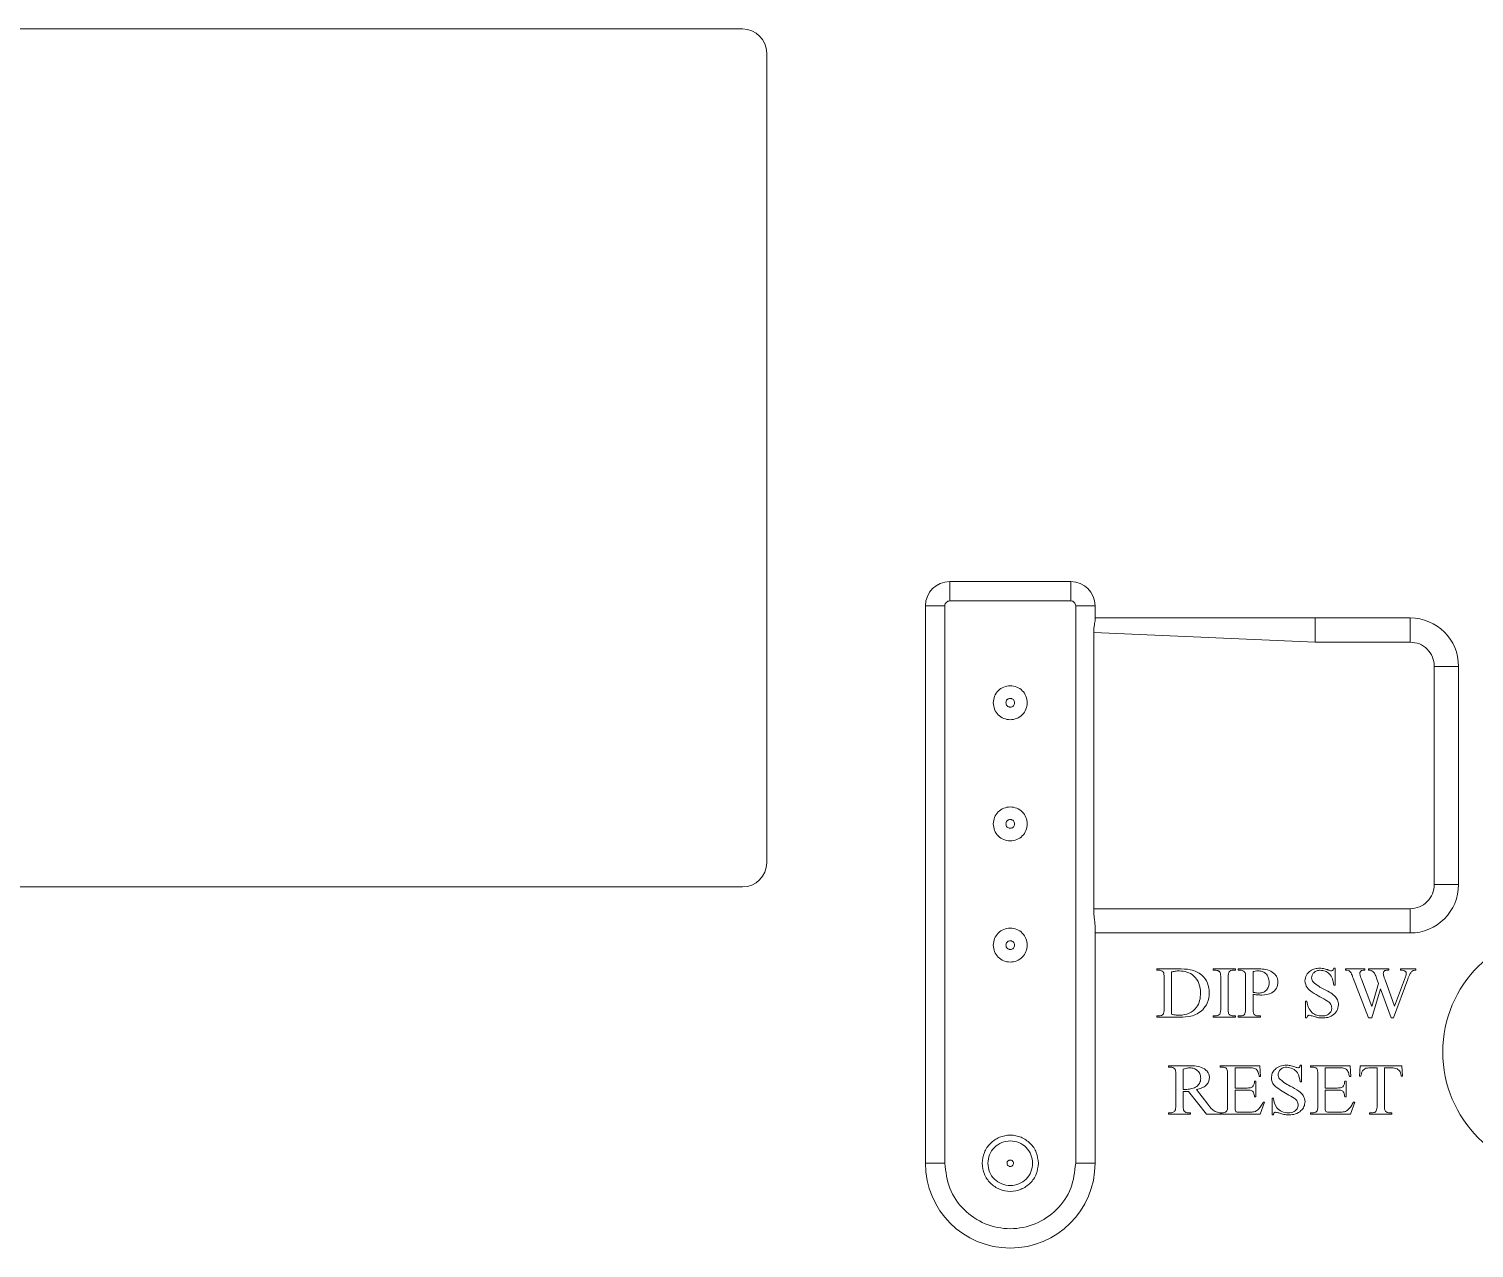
# Model space of a CAD drawing. Header units: millimetres. Extents: x 76 to 1788, y -159 to 878.
# Drawn here: x 1205 to 1264.7, y 320 to 370.3 of the extents above; entities that cross this region are included whole.
import ezdxf

# ---------------------------------------------------------------- set-up
doc = ezdxf.new("R2010")
doc.units = ezdxf.units.MM
doc.header["$LTSCALE"] = 2

msp = doc.modelspace()

# ---------------------------------------------------------------- linework, layer by layer
at = {"lineweight": 0}
for p, q in [((1234.478, 370.329), (1171.078, 370.329)), ((1235.478, 335.929), (1235.478, 369.329)), ((1243.028, 347.529), (1243.028, 347.295)), ((1243.028, 347.529), (1248.028, 347.529)), ((1248.028, 346.729), (1248.028, 347.529)), ((1242.828, 346.529), (1242.028, 346.529)), ((1242.028, 323.529), (1242.028, 346.529)), ((1242.828, 323.529), (1242.828, 346.529)), ((1243.028, 346.729), (1248.028, 346.729)), ((1248.228, 346.529), (1248.228, 323.529)), ((1248.228, 346.529), (1249.028, 346.529)), ((1249.028, 345.947), (1249.028, 346.529)), ((1249.028, 346.029), (1258.111, 346.029)), ((1258.111, 346.029), (1262.028, 346.029)), ((1248.97, 334.029), (1248.97, 345.429)), ((1248.97, 345.429), (1258.111, 345.029)), ((1258.111, 345.029), (1262.028, 345.029)), ((1263.028, 344.029), (1263.028, 335.029)), ((1264.028, 335.029), (1264.028, 344.029)), ((1171.078, 334.929), (1234.478, 334.929)), ((1264.028, 335.029), (1263.028, 335.029)), ((1262.028, 334.029), (1248.97, 334.029)), ((1262.028, 333.029), (1262.028, 334.029)), ((1249.028, 323.529), (1249.028, 333.315)), ((1249.028, 333.029), (1262.028, 333.029)), ((1251.575, 331.494), (1251.575, 331.55)), ((1251.575, 331.55), (1252.45, 331.55)), ((1251.654, 331.494), (1251.575, 331.494)), ((1251.88, 329.911), (1251.88, 331.189)), ((1252.186, 331.423), (1252.186, 329.676)), ((1253.908, 331.494), (1253.908, 331.55)), ((1253.908, 331.55), (1254.825, 331.55)), ((1253.983, 331.494), (1253.908, 331.494)), ((1254.213, 329.911), (1254.213, 331.189)), ((1254.519, 331.189), (1254.519, 329.911)), ((1254.825, 331.494), (1254.748, 331.494)), ((1254.825, 331.55), (1254.825, 331.494)), ((1254.936, 331.494), (1254.936, 331.55)), ((1254.936, 331.55), (1255.724, 331.55)), ((1255.016, 331.494), (1254.936, 331.494)), ((1255.241, 329.911), (1255.241, 331.189)), ((1255.547, 331.437), (1255.547, 330.58)), ((1258.88, 331.578), (1258.936, 331.578)), ((1258.936, 331.578), (1258.936, 330.883)), ((1259.36, 331.494), (1259.36, 331.55)), ((1259.36, 331.55), (1260.158, 331.55)), ((1260.313, 329.522), (1259.68, 331.163)), ((1260.019, 331.12), (1260.45, 329.996)), ((1260.158, 331.494), (1260.121, 331.494)), ((1260.158, 331.55), (1260.158, 331.494)), ((1260.316, 331.494), (1260.316, 331.55)), ((1260.316, 331.55), (1261.147, 331.55)), ((1260.66, 331.126), (1260.61, 331.264)), ((1260.727, 330.944), (1260.66, 331.126)), ((1260.993, 331.094), (1261.391, 330.014)), ((1261.147, 331.494), (1261.091, 331.494)), ((1261.147, 331.55), (1261.147, 331.494)), ((1261.936, 331.119), (1261.345, 329.522)), ((1261.391, 330.014), (1261.802, 331.114)), ((1261.637, 331.494), (1261.637, 331.55)), ((1261.637, 331.55), (1262.266, 331.55)), ((1262.266, 331.55), (1262.266, 331.494)), ((1255.547, 330.503), (1255.547, 329.911)), ((1258.936, 330.883), (1258.88, 330.883)), ((1260.45, 329.996), (1260.727, 330.944)), ((1260.808, 330.722), (1260.453, 329.522)), ((1261.25, 329.522), (1260.808, 330.722)), ((1257.713, 329.522), (1257.713, 330.217)), ((1257.713, 330.217), (1257.769, 330.217)), ((1251.575, 329.55), (1251.575, 329.605)), ((1251.575, 329.605), (1251.654, 329.605)), ((1252.536, 329.55), (1251.575, 329.55)), ((1253.908, 329.55), (1253.908, 329.605)), ((1253.908, 329.605), (1253.983, 329.605)), ((1254.825, 329.55), (1253.908, 329.55)), ((1254.748, 329.605), (1254.825, 329.605)), ((1254.825, 329.605), (1254.825, 329.55)), ((1254.936, 329.55), (1254.936, 329.605)), ((1254.936, 329.605), (1255.016, 329.605)), ((1255.852, 329.55), (1254.936, 329.55)), ((1255.771, 329.605), (1255.852, 329.605)), ((1255.852, 329.605), (1255.852, 329.55)), ((1257.769, 329.522), (1257.713, 329.522)), ((1260.453, 329.522), (1260.313, 329.522)), ((1261.345, 329.522), (1261.25, 329.522)), ((1252.053, 327.55), (1252.053, 327.494)), ((1252.844, 327.55), (1252.053, 327.55)), ((1252.053, 327.494), (1252.133, 327.494)), ((1254.192, 327.55), (1254.192, 327.494)), ((1255.831, 327.55), (1254.192, 327.55)), ((1254.192, 327.494), (1254.267, 327.494)), ((1254.803, 326.633), (1254.803, 327.467)), ((1254.803, 327.467), (1255.389, 327.467)), ((1255.859, 327.105), (1255.831, 327.55)), ((1257.553, 327.578), (1257.497, 327.578)), ((1257.553, 326.883), (1257.553, 327.578)), ((1257.914, 327.55), (1257.914, 327.494)), ((1259.553, 327.55), (1257.914, 327.55)), ((1257.914, 327.494), (1257.99, 327.494)), ((1258.525, 326.633), (1258.525, 327.467)), ((1258.525, 327.467), (1259.111, 327.467)), ((1259.581, 327.105), (1259.553, 327.55)), ((1259.97, 327.55), (1259.942, 327.125)), ((1261.692, 327.55), (1259.97, 327.55)), ((1260.414, 327.467), (1260.664, 327.467)), ((1260.664, 327.467), (1260.664, 325.911)), ((1260.97, 327.467), (1261.27, 327.467)), ((1260.97, 325.911), (1260.97, 327.467)), ((1261.72, 327.125), (1261.692, 327.55)), ((1252.359, 327.189), (1252.359, 325.911)), ((1252.664, 327.411), (1252.664, 326.578)), ((1254.497, 327.189), (1254.497, 325.911)), ((1255.664, 326.911), (1255.609, 326.911)), ((1255.664, 326.272), (1255.664, 326.911)), ((1255.803, 327.105), (1255.859, 327.105)), ((1257.497, 326.883), (1257.553, 326.883)), ((1258.22, 327.189), (1258.22, 325.911)), ((1259.386, 326.911), (1259.331, 326.911)), ((1259.386, 326.272), (1259.386, 326.911)), ((1259.525, 327.105), (1259.581, 327.105)), ((1259.942, 327.125), (1260.001, 327.125)), ((1261.66, 327.125), (1261.72, 327.125)), ((1252.664, 325.911), (1252.664, 326.494)), ((1252.88, 326.494), (1253.626, 325.55)), ((1253.676, 325.97), (1253.22, 326.572)), ((1255.303, 326.633), (1254.803, 326.633)), ((1254.803, 326.55), (1255.303, 326.55)), ((1254.803, 325.866), (1254.803, 326.55)), ((1255.609, 326.272), (1255.664, 326.272)), ((1259.025, 326.633), (1258.525, 326.633)), ((1258.525, 326.55), (1259.025, 326.55)), ((1258.525, 325.866), (1258.525, 326.55)), ((1259.331, 326.272), (1259.386, 326.272)), ((1255.841, 325.55), (1256.025, 326.05)), ((1256.025, 326.05), (1255.97, 326.05)), ((1256.331, 326.217), (1256.331, 325.522)), ((1256.386, 326.217), (1256.331, 326.217)), ((1259.563, 325.55), (1259.747, 326.05)), ((1259.747, 326.05), (1259.692, 326.05)), ((1252.053, 325.605), (1252.053, 325.55)), ((1252.133, 325.605), (1252.053, 325.605)), ((1252.053, 325.55), (1252.97, 325.55)), ((1252.97, 325.605), (1252.887, 325.605)), ((1252.97, 325.55), (1252.97, 325.605)), ((1253.626, 325.55), (1254.214, 325.55)), ((1254.214, 325.55), (1254.214, 325.605)), ((1254.24, 325.605), (1254.24, 325.55)), ((1254.267, 325.605), (1254.24, 325.605)), ((1254.24, 325.55), (1255.841, 325.55)), ((1255.345, 325.633), (1254.981, 325.633)), ((1256.331, 325.522), (1256.386, 325.522)), ((1257.914, 325.605), (1257.914, 325.55)), ((1257.99, 325.605), (1257.914, 325.605)), ((1257.914, 325.55), (1259.563, 325.55)), ((1259.067, 325.633), (1258.703, 325.633)), ((1260.359, 325.605), (1260.359, 325.55)), ((1260.435, 325.605), (1260.359, 325.605)), ((1260.359, 325.55), (1261.275, 325.55)), ((1261.275, 325.605), (1261.2, 325.605)), ((1261.275, 325.55), (1261.275, 325.605)), ((1242.028, 323.529), (1242.828, 323.529)), ((1249.028, 323.529), (1248.794, 323.529))]:
    msp.add_line(p, q, dxfattribs=at)
msp.add_circle((1268.377, 328.117), 5, dxfattribs=at)
for centre, radius, start, end in [((1234.478, 369.329), 1, 0, 90), ((1243.028, 346.529), 1, 90, 180), ((1248.028, 346.529), 1, 0, 90), ((1262.028, 344.029), 2, 0, 90), ((1234.478, 335.929), 1, 270, 0), ((1262.028, 335.029), 2, 270, 0), ((1245.528, 323.529), 3.5, 180, 0)]:
    msp.add_arc(centre, radius, start, end, dxfattribs=at)
for points in [[(1243.028, 347.295), (1243.028, 347.256), (1243.028, 347.177), (1243.028, 347.037), (1243.028, 346.886), (1243.028, 346.781), (1243.028, 346.729)], [(1258.111, 345.029), (1258.111, 345.16), (1258.111, 345.422), (1258.111, 345.753), (1258.111, 345.984), (1258.111, 346.014), (1258.111, 346.029)], [(1262.028, 346.029), (1262.028, 346.014), (1262.028, 345.984), (1262.028, 345.753), (1262.028, 345.422), (1262.028, 345.16), (1262.028, 345.029)], [(1263.735, 344.029), (1263.687, 344.029), (1263.589, 344.029), (1263.413, 344.029), (1263.225, 344.029), (1263.094, 344.029), (1263.028, 344.029)], [(1264.028, 344.029), (1264.025, 344.029), (1264.017, 344.029), (1263.957, 344.029), (1263.867, 344.029), (1263.779, 344.029), (1263.735, 344.029)], [(1246.451, 323.529), (1246.437, 323.65), (1246.409, 323.891), (1246.196, 324.198), (1245.891, 324.403), (1245.528, 324.475), (1245.166, 324.403), (1244.861, 324.198), (1244.648, 323.891), (1244.62, 323.65), (1244.606, 323.529)], [(1244.606, 323.529), (1244.62, 323.408), (1244.648, 323.167), (1244.861, 322.86), (1245.166, 322.655), (1245.528, 322.583), (1245.891, 322.655), (1246.196, 322.86), (1246.409, 323.167), (1246.437, 323.408), (1246.451, 323.529)], [(1248.794, 323.529), (1248.755, 323.529), (1248.677, 323.529), (1248.536, 323.529), (1248.386, 323.529), (1248.281, 323.529), (1248.228, 323.529)]]:
    msp.add_open_spline(points, degree=3, dxfattribs=at)
for points, knots in [([(1242.828, 346.529), (1242.831, 346.556), (1242.837, 346.608), (1242.884, 346.673), (1242.949, 346.72), (1243.002, 346.726), (1243.028, 346.729)], [0, 0, 0, 0, 0.252959, 0.499876, 0.745346, 1, 1, 1, 1]), ([(1248.028, 346.729), (1248.055, 346.726), (1248.107, 346.72), (1248.173, 346.674), (1248.219, 346.608), (1248.225, 346.556), (1248.228, 346.529)], [0, 0, 0, 0, 0.252961, 0.499876, 0.745345, 1, 1, 1, 1]), ([(1248.97, 345.429), (1248.972, 345.481), (1248.975, 345.587), (1248.997, 345.731), (1249.022, 345.858), (1249.026, 345.917), (1249.028, 345.947)], [0, 0, 0, 0, 0.249586, 0.49994, 0.749451, 1, 1, 1, 1]), ([(1262.028, 345.029), (1262.159, 345.014), (1262.421, 344.984), (1262.752, 344.753), (1262.983, 344.422), (1263.013, 344.16), (1263.028, 344.029)], [0, 0, 0, 0, 0.249844, 0.5, 0.750156, 1, 1, 1, 1]), ([(1246.228, 342.529), (1246.218, 342.621), (1246.197, 342.804), (1246.035, 343.037), (1245.804, 343.193), (1245.528, 343.247), (1245.253, 343.193), (1245.022, 343.037), (1244.86, 342.804), (1244.839, 342.621), (1244.828, 342.529)], [0, 0, 0, 0, 0.12489, 0.250007, 0.374992, 0.499991, 0.62499, 0.749978, 0.875108, 1, 1, 1, 1]), ([(1244.828, 342.529), (1244.839, 342.437), (1244.86, 342.254), (1245.022, 342.021), (1245.253, 341.865), (1245.528, 341.811), (1245.804, 341.865), (1246.035, 342.021), (1246.197, 342.254), (1246.218, 342.437), (1246.228, 342.529)], [0, 0, 0, 0, 0.12489, 0.250007, 0.374992, 0.499991, 0.62499, 0.749978, 0.875108, 1, 1, 1, 1]), ([(1245.348, 342.529), (1245.351, 342.553), (1245.357, 342.6), (1245.392, 342.65), (1245.427, 342.68), (1245.469, 342.703), (1245.516, 342.711), (1245.564, 342.708), (1245.609, 342.694), (1245.658, 342.66), (1245.701, 342.601), (1245.706, 342.553), (1245.709, 342.529)], [0, 0, 0, 0, 0.126315, 0.249327, 0.312164, 0.373237, 0.499872, 0.562932, 0.624085, 0.750424, 0.872002, 1, 1, 1, 1]), ([(1245.709, 342.529), (1245.706, 342.505), (1245.7, 342.458), (1245.665, 342.408), (1245.63, 342.378), (1245.588, 342.355), (1245.54, 342.347), (1245.493, 342.35), (1245.448, 342.364), (1245.399, 342.398), (1245.356, 342.457), (1245.351, 342.505), (1245.348, 342.529)], [0, 0, 0, 0, 0.126315, 0.249327, 0.312164, 0.373237, 0.499872, 0.562932, 0.624085, 0.750424, 0.872002, 1, 1, 1, 1]), ([(1246.228, 337.529), (1246.218, 337.621), (1246.197, 337.804), (1246.035, 338.037), (1245.804, 338.193), (1245.528, 338.247), (1245.253, 338.193), (1245.022, 338.037), (1244.86, 337.804), (1244.839, 337.621), (1244.828, 337.529)], [0, 0, 0, 0, 0.12489, 0.250007, 0.374992, 0.499991, 0.62499, 0.749978, 0.875108, 1, 1, 1, 1]), ([(1245.348, 337.529), (1245.351, 337.553), (1245.357, 337.6), (1245.392, 337.65), (1245.427, 337.68), (1245.469, 337.703), (1245.516, 337.711), (1245.564, 337.708), (1245.609, 337.694), (1245.658, 337.66), (1245.701, 337.601), (1245.706, 337.553), (1245.709, 337.529)], [0, 0, 0, 0, 0.126315, 0.249327, 0.312164, 0.373237, 0.499872, 0.562932, 0.624085, 0.750424, 0.872002, 1, 1, 1, 1]), ([(1244.828, 337.529), (1244.839, 337.437), (1244.86, 337.254), (1245.022, 337.021), (1245.253, 336.865), (1245.528, 336.811), (1245.804, 336.865), (1246.035, 337.021), (1246.197, 337.254), (1246.218, 337.437), (1246.228, 337.529)], [0, 0, 0, 0, 0.1248903, 0.2500067, 0.3749919, 0.4999914, 0.6249903, 0.7499784, 0.8751077, 1, 1, 1, 1]), ([(1245.709, 337.529), (1245.706, 337.505), (1245.7, 337.458), (1245.665, 337.408), (1245.63, 337.378), (1245.588, 337.355), (1245.54, 337.347), (1245.493, 337.35), (1245.448, 337.364), (1245.399, 337.398), (1245.356, 337.457), (1245.351, 337.505), (1245.348, 337.529)], [0, 0, 0, 0, 0.126315, 0.249327, 0.312164, 0.373237, 0.499872, 0.562932, 0.624085, 0.750424, 0.872002, 1, 1, 1, 1]), ([(1263.028, 335.029), (1263.013, 334.898), (1262.983, 334.636), (1262.752, 334.305), (1262.421, 334.074), (1262.159, 334.044), (1262.028, 334.029)], [0, 0, 0, 0, 0.249844, 0.5, 0.750156, 1, 1, 1, 1]), ([(1249.028, 333.315), (1249.026, 333.364), (1249.021, 333.463), (1248.996, 333.639), (1248.975, 333.83), (1248.972, 333.963), (1248.97, 334.029)], [0, 0, 0, 0, 0.2499722, 0.5000307, 0.7505029, 1, 1, 1, 1]), ([(1246.228, 332.529), (1246.218, 332.621), (1246.197, 332.804), (1246.035, 333.037), (1245.804, 333.193), (1245.528, 333.247), (1245.253, 333.193), (1245.022, 333.037), (1244.86, 332.804), (1244.839, 332.621), (1244.828, 332.529)], [0, 0, 0, 0, 0.12489, 0.250007, 0.374992, 0.499991, 0.62499, 0.749978, 0.875108, 1, 1, 1, 1]), ([(1244.828, 332.529), (1244.839, 332.437), (1244.86, 332.254), (1245.022, 332.021), (1245.253, 331.865), (1245.528, 331.811), (1245.804, 331.865), (1246.035, 332.021), (1246.197, 332.254), (1246.218, 332.437), (1246.228, 332.529)], [0, 0, 0, 0, 0.12489, 0.250007, 0.374992, 0.499991, 0.62499, 0.749978, 0.875108, 1, 1, 1, 1]), ([(1245.348, 332.529), (1245.351, 332.553), (1245.357, 332.6), (1245.392, 332.65), (1245.427, 332.68), (1245.469, 332.703), (1245.516, 332.711), (1245.564, 332.708), (1245.609, 332.694), (1245.658, 332.66), (1245.701, 332.601), (1245.706, 332.553), (1245.709, 332.529)], [0, 0, 0, 0, 0.126315, 0.249327, 0.312164, 0.373237, 0.499872, 0.562932, 0.624085, 0.750424, 0.872002, 1, 1, 1, 1]), ([(1245.709, 332.529), (1245.706, 332.505), (1245.7, 332.458), (1245.665, 332.408), (1245.63, 332.378), (1245.588, 332.355), (1245.54, 332.347), (1245.493, 332.35), (1245.448, 332.364), (1245.408, 332.391), (1245.378, 332.427), (1245.355, 332.469), (1245.351, 332.505), (1245.348, 332.529)], [0, 0, 0, 0, 0.126236, 0.249172, 0.311969, 0.373005, 0.499561, 0.562582, 0.623696, 0.749957, 0.811448, 0.872082, 1, 1, 1, 1]), ([(1251.836, 331.428), (1251.806, 331.451), (1251.752, 331.491), (1251.684, 331.493), (1251.654, 331.494)], [0, 0, 0, 0, 0.557676, 1, 1, 1, 1]), ([(1251.88, 331.189), (1251.879, 331.235), (1251.877, 331.299), (1251.864, 331.381), (1251.845, 331.412), (1251.836, 331.428)], [0, 0, 0, 0, 0.560751, 0.780988, 1, 1, 1, 1]), ([(1252.512, 331.467), (1252.45, 331.463), (1252.34, 331.458), (1252.233, 331.433), (1252.186, 331.423)], [0, 0, 0, 0, 0.5598327, 1, 1, 1, 1]), ([(1252.45, 331.55), (1252.624, 331.547), (1252.969, 331.542), (1253.434, 331.351), (1253.7, 330.969), (1253.727, 330.697), (1253.741, 330.56)], [0, 0, 0, 0, 0.281625, 0.55997, 0.779818, 1, 1, 1, 1]), ([(1253.38, 330.55), (1253.37, 330.684), (1253.351, 330.951), (1253.128, 331.266), (1252.826, 331.442), (1252.616, 331.459), (1252.512, 331.467)], [0, 0, 0, 0, 0.280381, 0.559407, 0.779466, 1, 1, 1, 1]), ([(1254.128, 331.458), (1254.102, 331.47), (1254.056, 331.49), (1254.006, 331.493), (1253.983, 331.494)], [0, 0, 0, 0, 0.559909, 1, 1, 1, 1]), ([(1254.193, 331.394), (1254.184, 331.409), (1254.167, 331.435), (1254.14, 331.451), (1254.128, 331.458)], [0, 0, 0, 0, 0.558652, 1, 1, 1, 1]), ([(1254.213, 331.189), (1254.214, 331.228), (1254.214, 331.297), (1254.199, 331.364), (1254.193, 331.394)], [0, 0, 0, 0, 0.560782, 1, 1, 1, 1]), ([(1254.558, 331.421), (1254.544, 331.379), (1254.518, 331.303), (1254.519, 331.224), (1254.519, 331.189)], [0, 0, 0, 0, 0.557299, 1, 1, 1, 1]), ([(1254.748, 331.494), (1254.707, 331.493), (1254.635, 331.489), (1254.582, 331.442), (1254.558, 331.421)], [0, 0, 0, 0, 0.560762, 1, 1, 1, 1]), ([(1255.199, 331.428), (1255.168, 331.451), (1255.113, 331.491), (1255.046, 331.493), (1255.016, 331.494)], [0, 0, 0, 0, 0.55776, 1, 1, 1, 1]), ([(1255.241, 331.189), (1255.24, 331.235), (1255.239, 331.299), (1255.226, 331.381), (1255.208, 331.412), (1255.199, 331.428)], [0, 0, 0, 0, 0.560838, 0.78106, 1, 1, 1, 1]), ([(1255.755, 331.467), (1255.716, 331.464), (1255.646, 331.459), (1255.577, 331.444), (1255.547, 331.437)], [0, 0, 0, 0, 0.5598082, 1, 1, 1, 1]), ([(1255.724, 331.55), (1255.918, 331.545), (1256.208, 331.537), (1256.475, 331.319), (1256.564, 331.149), (1256.571, 331.055), (1256.575, 331.007)], [0, 0, 0, 0, 0.499281, 0.749076, 0.874522, 1, 1, 1, 1]), ([(1256.213, 330.989), (1256.206, 331.059), (1256.193, 331.197), (1256.081, 331.366), (1255.919, 331.454), (1255.81, 331.462), (1255.755, 331.467)], [0, 0, 0, 0, 0.280193, 0.5593211, 0.7794392, 1, 1, 1, 1]), ([(1257.686, 331.05), (1257.699, 331.134), (1257.725, 331.303), (1257.902, 331.473), (1258.1, 331.566), (1258.232, 331.574), (1258.298, 331.578)], [0, 0, 0, 0, 0.278687, 0.558497, 0.779063, 1, 1, 1, 1]), ([(1258.625, 330.22), (1258.413, 330.336), (1258.118, 330.496), (1257.744, 330.76), (1257.705, 330.954), (1257.686, 331.05)], [0, 0, 0, 0, 0.562692, 0.7826354, 1, 1, 1, 1]), ([(1258.321, 331.494), (1258.272, 331.49), (1258.173, 331.482), (1258.057, 331.401), (1257.978, 331.299), (1257.968, 331.221), (1257.963, 331.182)], [0, 0, 0, 0, 0.28022, 0.559848, 0.780106, 1, 1, 1, 1]), ([(1257.963, 331.182), (1257.967, 331.148), (1257.974, 331.085), (1258.011, 331.035), (1258.027, 331.013)], [0, 0, 0, 0, 0.5594, 1, 1, 1, 1]), ([(1258.027, 331.013), (1258.102, 330.949), (1258.238, 330.834), (1258.394, 330.75), (1258.463, 330.713)], [0, 0, 0, 0, 0.559167, 1, 1, 1, 1]), ([(1258.298, 331.578), (1258.366, 331.573), (1258.488, 331.564), (1258.602, 331.521), (1258.652, 331.502)], [0, 0, 0, 0, 0.55966, 1, 1, 1, 1]), ([(1258.88, 330.883), (1258.867, 330.968), (1258.84, 331.137), (1258.712, 331.346), (1258.522, 331.469), (1258.388, 331.486), (1258.321, 331.494)], [0, 0, 0, 0, 0.2809754, 0.5600161, 0.7801536, 1, 1, 1, 1]), ([(1258.652, 331.502), (1258.674, 331.493), (1258.713, 331.477), (1258.755, 331.47), (1258.774, 331.467)], [0, 0, 0, 0, 0.56051, 1, 1, 1, 1]), ([(1258.774, 331.467), (1258.79, 331.468), (1258.822, 331.471), (1258.865, 331.513), (1258.874, 331.553), (1258.88, 331.578)], [0, 0, 0, 0, 0.279908, 0.558211, 1, 1, 1, 1]), ([(1259.591, 331.383), (1259.577, 331.404), (1259.548, 331.446), (1259.466, 331.49), (1259.4, 331.493), (1259.36, 331.494)], [0, 0, 0, 0, 0.279843, 0.559575, 1, 1, 1, 1]), ([(1259.68, 331.163), (1259.664, 331.204), (1259.637, 331.279), (1259.605, 331.351), (1259.591, 331.383)], [0, 0, 0, 0, 0.560118, 1, 1, 1, 1]), ([(1260.121, 331.494), (1260.098, 331.493), (1260.054, 331.491), (1259.997, 331.465), (1259.957, 331.42), (1259.953, 331.386), (1259.95, 331.368)], [0, 0, 0, 0, 0.280899, 0.560628, 0.78056, 1, 1, 1, 1]), ([(1259.95, 331.368), (1259.96, 331.321), (1259.977, 331.236), (1260.006, 331.155), (1260.019, 331.12)], [0, 0, 0, 0, 0.559359, 1, 1, 1, 1]), ([(1260.409, 331.485), (1260.392, 331.489), (1260.361, 331.495), (1260.33, 331.494), (1260.316, 331.494)], [0, 0, 0, 0, 0.559674, 1, 1, 1, 1]), ([(1260.487, 331.446), (1260.473, 331.455), (1260.449, 331.471), (1260.421, 331.481), (1260.409, 331.485)], [0, 0, 0, 0, 0.559746, 1, 1, 1, 1]), ([(1260.537, 331.397), (1260.529, 331.408), (1260.514, 331.426), (1260.495, 331.44), (1260.487, 331.446)], [0, 0, 0, 0, 0.559421, 1, 1, 1, 1]), ([(1260.61, 331.264), (1260.598, 331.29), (1260.577, 331.336), (1260.549, 331.378), (1260.537, 331.397)], [0, 0, 0, 0, 0.559885, 1, 1, 1, 1]), ([(1261.091, 331.494), (1261.069, 331.493), (1261.023, 331.492), (1260.963, 331.465), (1260.927, 331.415), (1260.924, 331.379), (1260.923, 331.361)], [0, 0, 0, 0, 0.2809382, 0.5601692, 0.7797003, 1, 1, 1, 1]), ([(1260.923, 331.361), (1260.931, 331.31), (1260.946, 331.219), (1260.979, 331.132), (1260.993, 331.094)], [0, 0, 0, 0, 0.559343, 1, 1, 1, 1]), ([(1261.791, 331.474), (1261.763, 331.481), (1261.712, 331.493), (1261.66, 331.494), (1261.637, 331.494)], [0, 0, 0, 0, 0.5596293, 1, 1, 1, 1]), ([(1261.871, 331.368), (1261.869, 331.382), (1261.866, 331.408), (1261.839, 331.448), (1261.809, 331.464), (1261.791, 331.474)], [0, 0, 0, 0, 0.280198, 0.562553, 1, 1, 1, 1]), ([(1261.802, 331.114), (1261.82, 331.16), (1261.851, 331.243), (1261.865, 331.33), (1261.871, 331.368)], [0, 0, 0, 0, 0.560641, 1, 1, 1, 1]), ([(1262.034, 331.363), (1262.013, 331.318), (1261.977, 331.238), (1261.948, 331.155), (1261.936, 331.119)], [0, 0, 0, 0, 0.559777, 1, 1, 1, 1]), ([(1262.266, 331.494), (1262.24, 331.493), (1262.187, 331.491), (1262.097, 331.455), (1262.058, 331.398), (1262.034, 331.363)], [0, 0, 0, 0, 0.280846, 0.560555, 1, 1, 1, 1]), ([(1252.525, 329.633), (1252.657, 329.648), (1252.921, 329.677), (1253.213, 329.929), (1253.362, 330.239), (1253.374, 330.446), (1253.38, 330.55)], [0, 0, 0, 0, 0.2796, 0.558887, 0.779126, 1, 1, 1, 1]), ([(1253.741, 330.56), (1253.728, 330.414), (1253.705, 330.153), (1253.541, 329.951), (1253.468, 329.862)], [0, 0, 0, 0, 0.559476, 1, 1, 1, 1]), ([(1255.547, 330.58), (1255.595, 330.572), (1255.681, 330.556), (1255.769, 330.552), (1255.808, 330.55)], [0, 0, 0, 0, 0.560079, 1, 1, 1, 1]), ([(1255.909, 330.467), (1255.841, 330.469), (1255.719, 330.474), (1255.6, 330.494), (1255.547, 330.503)], [0, 0, 0, 0, 0.55991, 1, 1, 1, 1]), ([(1255.808, 330.55), (1255.87, 330.558), (1255.995, 330.575), (1256.129, 330.697), (1256.204, 330.842), (1256.21, 330.94), (1256.213, 330.989)], [0, 0, 0, 0, 0.27923, 0.5589917, 0.7792971, 1, 1, 1, 1]), ([(1256.575, 331.007), (1256.563, 330.917), (1256.539, 330.735), (1256.287, 330.499), (1256.052, 330.479), (1255.909, 330.467)], [0, 0, 0, 0, 0.27995, 0.559957, 1, 1, 1, 1]), ([(1258.463, 330.713), (1258.621, 330.635), (1258.842, 330.527), (1259.047, 330.276), (1259.065, 330.138), (1259.075, 330.069)], [0, 0, 0, 0, 0.56119, 0.780874, 1, 1, 1, 1]), ([(1251.846, 329.688), (1251.858, 329.729), (1251.881, 329.802), (1251.88, 329.877), (1251.88, 329.911)], [0, 0, 0, 0, 0.557799, 1, 1, 1, 1]), ([(1253.468, 329.862), (1253.396, 329.802), (1253.25, 329.68), (1252.926, 329.57), (1252.684, 329.557), (1252.536, 329.55)], [0, 0, 0, 0, 0.279666, 0.559802, 1, 1, 1, 1]), ([(1254.176, 329.679), (1254.19, 329.721), (1254.215, 329.797), (1254.214, 329.876), (1254.213, 329.911)], [0, 0, 0, 0, 0.557531, 1, 1, 1, 1]), ([(1254.519, 329.911), (1254.519, 329.872), (1254.518, 329.803), (1254.533, 329.736), (1254.539, 329.706)], [0, 0, 0, 0, 0.560783, 1, 1, 1, 1]), ([(1255.21, 329.69), (1255.221, 329.73), (1255.242, 329.802), (1255.242, 329.878), (1255.241, 329.911)], [0, 0, 0, 0, 0.5579711, 1, 1, 1, 1]), ([(1255.547, 329.911), (1255.548, 329.865), (1255.549, 329.801), (1255.563, 329.719), (1255.581, 329.687), (1255.591, 329.672)], [0, 0, 0, 0, 0.560829, 0.781078, 1, 1, 1, 1]), ([(1257.769, 330.217), (1257.785, 330.128), (1257.817, 329.951), (1257.965, 329.738), (1258.173, 329.625), (1258.314, 329.612), (1258.384, 329.605)], [0, 0, 0, 0, 0.281151, 0.559254, 0.779581, 1, 1, 1, 1]), ([(1258.384, 329.605), (1258.44, 329.609), (1258.55, 329.615), (1258.686, 329.691), (1258.78, 329.803), (1258.791, 329.889), (1258.797, 329.932)], [0, 0, 0, 0, 0.2808583, 0.5604244, 0.7804552, 1, 1, 1, 1]), ([(1259.075, 330.069), (1259.06, 329.981), (1259.031, 329.803), (1258.84, 329.627), (1258.63, 329.534), (1258.49, 329.526), (1258.42, 329.522)], [0, 0, 0, 0, 0.278449, 0.558293, 0.778952, 1, 1, 1, 1]), ([(1258.797, 329.932), (1258.793, 329.965), (1258.785, 330.029), (1258.728, 330.133), (1258.664, 330.187), (1258.625, 330.22)], [0, 0, 0, 0, 0.27981, 0.560083, 1, 1, 1, 1]), ([(1251.654, 329.605), (1251.696, 329.608), (1251.771, 329.612), (1251.823, 329.665), (1251.846, 329.688)], [0, 0, 0, 0, 0.561318, 1, 1, 1, 1]), ([(1252.186, 329.676), (1252.248, 329.663), (1252.36, 329.641), (1252.474, 329.636), (1252.525, 329.633)], [0, 0, 0, 0, 0.560067, 1, 1, 1, 1]), ([(1253.983, 329.605), (1254.024, 329.607), (1254.097, 329.611), (1254.152, 329.658), (1254.176, 329.679)], [0, 0, 0, 0, 0.561053, 1, 1, 1, 1]), ([(1254.539, 329.706), (1254.549, 329.691), (1254.566, 329.664), (1254.593, 329.648), (1254.605, 329.641)], [0, 0, 0, 0, 0.558466, 1, 1, 1, 1]), ([(1254.605, 329.641), (1254.631, 329.63), (1254.676, 329.609), (1254.726, 329.607), (1254.748, 329.605)], [0, 0, 0, 0, 0.559904, 1, 1, 1, 1]), ([(1255.016, 329.605), (1255.058, 329.608), (1255.134, 329.612), (1255.187, 329.666), (1255.21, 329.69)], [0, 0, 0, 0, 0.5609662, 1, 1, 1, 1]), ([(1255.591, 329.672), (1255.621, 329.649), (1255.674, 329.609), (1255.741, 329.606), (1255.771, 329.605)], [0, 0, 0, 0, 0.5575141, 1, 1, 1, 1]), ([(1257.863, 329.633), (1257.853, 329.633), (1257.832, 329.632), (1257.804, 329.617), (1257.779, 329.58), (1257.773, 329.546), (1257.769, 329.522)], [0, 0, 0, 0, 0.186954, 0.373399, 0.55963, 1, 1, 1, 1]), ([(1258.249, 329.535), (1258.205, 329.546), (1258.132, 329.563), (1258.033, 329.593), (1257.949, 329.619), (1257.892, 329.628), (1257.863, 329.633)], [0, 0, 0, 0, 0.340037, 0.560142, 0.780237, 1, 1, 1, 1]), ([(1258.42, 329.522), (1258.388, 329.523), (1258.331, 329.524), (1258.274, 329.532), (1258.249, 329.535)], [0, 0, 0, 0, 0.559937, 1, 1, 1, 1]), ([(1252.133, 327.494), (1252.171, 327.493), (1252.239, 327.489), (1252.292, 327.447), (1252.315, 327.428)], [0, 0, 0, 0, 0.560616, 1, 1, 1, 1]), ([(1252.918, 327.467), (1252.869, 327.461), (1252.783, 327.451), (1252.7, 327.423), (1252.664, 327.411)], [0, 0, 0, 0, 0.559525, 1, 1, 1, 1]), ([(1253.747, 327.059), (1253.743, 327.108), (1253.734, 327.204), (1253.629, 327.37), (1253.335, 327.559), (1253.041, 327.553), (1252.844, 327.55)], [0, 0, 0, 0, 0.12513, 0.250208, 0.499349, 1, 1, 1, 1]), ([(1253.386, 327.03), (1253.379, 327.098), (1253.365, 327.233), (1253.235, 327.382), (1253.077, 327.457), (1252.971, 327.463), (1252.918, 327.467)], [0, 0, 0, 0, 0.279609, 0.55878, 0.779145, 1, 1, 1, 1]), ([(1254.267, 327.494), (1254.307, 327.494), (1254.376, 327.492), (1254.432, 327.451), (1254.457, 327.433)], [0, 0, 0, 0, 0.561338, 1, 1, 1, 1]), ([(1254.457, 327.433), (1254.467, 327.412), (1254.488, 327.369), (1254.495, 327.285), (1254.497, 327.225), (1254.497, 327.189)], [0, 0, 0, 0, 0.278377, 0.558913, 1, 1, 1, 1]), ([(1255.389, 327.467), (1255.431, 327.467), (1255.506, 327.467), (1255.579, 327.45), (1255.611, 327.442)], [0, 0, 0, 0, 0.5604928, 1, 1, 1, 1]), ([(1255.611, 327.442), (1255.631, 327.432), (1255.673, 327.411), (1255.727, 327.356), (1255.761, 327.279), (1255.785, 327.193), (1255.797, 327.135), (1255.803, 327.105)], [0, 0, 0, 0, 0.170012, 0.339838, 0.559438, 0.779671, 1, 1, 1, 1]), ([(1256.916, 327.578), (1256.831, 327.571), (1256.662, 327.558), (1256.461, 327.426), (1256.326, 327.249), (1256.311, 327.117), (1256.303, 327.05)], [0, 0, 0, 0, 0.2803879, 0.5600326, 0.780147, 1, 1, 1, 1]), ([(1256.581, 327.182), (1256.589, 327.231), (1256.606, 327.329), (1256.707, 327.43), (1256.822, 327.487), (1256.9, 327.492), (1256.938, 327.494)], [0, 0, 0, 0, 0.278595, 0.558612, 0.779183, 1, 1, 1, 1]), ([(1257.269, 327.502), (1257.205, 327.526), (1257.091, 327.568), (1256.969, 327.575), (1256.916, 327.578)], [0, 0, 0, 0, 0.559978, 1, 1, 1, 1]), ([(1256.938, 327.494), (1257.023, 327.481), (1257.193, 327.455), (1257.434, 327.239), (1257.473, 327.018), (1257.497, 326.883)], [0, 0, 0, 0, 0.279905, 0.559794, 1, 1, 1, 1]), ([(1257.391, 327.467), (1257.368, 327.471), (1257.326, 327.479), (1257.286, 327.495), (1257.269, 327.502)], [0, 0, 0, 0, 0.559346, 1, 1, 1, 1]), ([(1257.497, 327.578), (1257.493, 327.562), (1257.485, 327.532), (1257.465, 327.492), (1257.429, 327.469), (1257.404, 327.468), (1257.391, 327.467)], [0, 0, 0, 0, 0.280794, 0.560572, 0.780006, 1, 1, 1, 1]), ([(1257.99, 327.494), (1258.029, 327.494), (1258.099, 327.492), (1258.154, 327.451), (1258.179, 327.433)], [0, 0, 0, 0, 0.5613375, 1, 1, 1, 1]), ([(1258.179, 327.433), (1258.189, 327.412), (1258.21, 327.369), (1258.217, 327.285), (1258.219, 327.225), (1258.22, 327.189)], [0, 0, 0, 0, 0.278377, 0.558913, 1, 1, 1, 1]), ([(1259.111, 327.467), (1259.153, 327.467), (1259.228, 327.467), (1259.301, 327.45), (1259.333, 327.442)], [0, 0, 0, 0, 0.560493, 1, 1, 1, 1]), ([(1259.333, 327.442), (1259.354, 327.432), (1259.395, 327.411), (1259.449, 327.356), (1259.483, 327.279), (1259.508, 327.193), (1259.519, 327.135), (1259.525, 327.105)], [0, 0, 0, 0, 0.170012, 0.339838, 0.559438, 0.779671, 1, 1, 1, 1]), ([(1260.001, 327.125), (1260.006, 327.162), (1260.015, 327.237), (1260.06, 327.334), (1260.125, 327.408), (1260.179, 327.433), (1260.206, 327.446)], [0, 0, 0, 0, 0.280421, 0.560119, 0.780266, 1, 1, 1, 1]), ([(1260.206, 327.446), (1260.244, 327.453), (1260.313, 327.467), (1260.383, 327.467), (1260.414, 327.467)], [0, 0, 0, 0, 0.5595, 1, 1, 1, 1]), ([(1261.27, 327.467), (1261.346, 327.462), (1261.453, 327.455), (1261.564, 327.374), (1261.596, 327.325), (1261.613, 327.301)], [0, 0, 0, 0, 0.558415, 0.779128, 1, 1, 1, 1]), ([(1252.315, 327.428), (1252.322, 327.417), (1252.336, 327.395), (1252.348, 327.35), (1252.357, 327.282), (1252.358, 327.225), (1252.359, 327.189)], [0, 0, 0, 0, 0.156127, 0.312955, 0.559596, 1, 1, 1, 1]), ([(1252.754, 326.576), (1252.827, 326.579), (1252.973, 326.585), (1253.184, 326.655), (1253.321, 326.785), (1253.379, 326.921), (1253.384, 326.994), (1253.386, 327.03)], [0, 0, 0, 0, 0.250766, 0.500694, 0.749497, 0.874723, 1, 1, 1, 1]), ([(1253.22, 326.572), (1253.291, 326.589), (1253.434, 326.623), (1253.611, 326.73), (1253.728, 326.886), (1253.741, 327.002), (1253.747, 327.059)], [0, 0, 0, 0, 0.280881, 0.560571, 0.780364, 1, 1, 1, 1]), ([(1255.609, 326.911), (1255.605, 326.863), (1255.599, 326.779), (1255.548, 326.712), (1255.525, 326.683)], [0, 0, 0, 0, 0.561789, 1, 1, 1, 1]), ([(1256.303, 327.05), (1256.308, 326.995), (1256.319, 326.886), (1256.442, 326.697), (1256.767, 326.485), (1257.052, 326.327), (1257.243, 326.22)], [0, 0, 0, 0, 0.124708, 0.249479, 0.498981, 1, 1, 1, 1]), ([(1256.644, 327.013), (1256.624, 327.042), (1256.588, 327.093), (1256.583, 327.155), (1256.581, 327.182)], [0, 0, 0, 0, 0.559655, 1, 1, 1, 1]), ([(1257.08, 326.713), (1256.992, 326.76), (1256.836, 326.844), (1256.703, 326.962), (1256.644, 327.013)], [0, 0, 0, 0, 0.560679, 1, 1, 1, 1]), ([(1259.331, 326.911), (1259.327, 326.863), (1259.321, 326.779), (1259.27, 326.712), (1259.247, 326.683)], [0, 0, 0, 0, 0.561789, 1, 1, 1, 1]), ([(1261.613, 327.301), (1261.625, 327.269), (1261.648, 327.212), (1261.656, 327.152), (1261.66, 327.125)], [0, 0, 0, 0, 0.5592922, 1, 1, 1, 1]), ([(1252.664, 326.578), (1252.681, 326.577), (1252.711, 326.577), (1252.741, 326.577), (1252.754, 326.576)], [0, 0, 0, 0, 0.559977, 1, 1, 1, 1]), ([(1252.664, 326.494), (1252.681, 326.493), (1252.711, 326.491), (1252.741, 326.491), (1252.754, 326.491)], [0, 0, 0, 0, 0.5599979, 1, 1, 1, 1]), ([(1252.754, 326.491), (1252.777, 326.492), (1252.819, 326.492), (1252.861, 326.494), (1252.88, 326.494)], [0, 0, 0, 0, 0.559981, 1, 1, 1, 1]), ([(1255.525, 326.683), (1255.507, 326.672), (1255.47, 326.649), (1255.392, 326.636), (1255.337, 326.634), (1255.303, 326.633)], [0, 0, 0, 0, 0.2787104, 0.5591592, 1, 1, 1, 1]), ([(1255.303, 326.55), (1255.359, 326.549), (1255.438, 326.547), (1255.53, 326.501), (1255.555, 326.465), (1255.568, 326.447)], [0, 0, 0, 0, 0.560112, 0.780419, 1, 1, 1, 1]), ([(1255.568, 326.447), (1255.578, 326.415), (1255.597, 326.358), (1255.605, 326.298), (1255.609, 326.272)], [0, 0, 0, 0, 0.559463, 1, 1, 1, 1]), ([(1257.692, 326.069), (1257.677, 326.157), (1257.646, 326.334), (1257.398, 326.546), (1257.201, 326.65), (1257.08, 326.713)], [0, 0, 0, 0, 0.278135, 0.557566, 1, 1, 1, 1]), ([(1259.247, 326.683), (1259.229, 326.672), (1259.192, 326.649), (1259.115, 326.636), (1259.059, 326.634), (1259.025, 326.633)], [0, 0, 0, 0, 0.27871, 0.559159, 1, 1, 1, 1]), ([(1259.025, 326.55), (1259.082, 326.549), (1259.16, 326.547), (1259.252, 326.501), (1259.278, 326.465), (1259.29, 326.447)], [0, 0, 0, 0, 0.5601123, 0.780419, 1, 1, 1, 1]), ([(1259.29, 326.447), (1259.301, 326.415), (1259.319, 326.358), (1259.327, 326.298), (1259.331, 326.272)], [0, 0, 0, 0, 0.5594628, 1, 1, 1, 1]), ([(1252.326, 325.69), (1252.312, 325.674), (1252.286, 325.643), (1252.218, 325.611), (1252.165, 325.607), (1252.133, 325.605)], [0, 0, 0, 0, 0.279848, 0.560028, 1, 1, 1, 1]), ([(1252.359, 325.911), (1252.359, 325.868), (1252.36, 325.793), (1252.336, 325.721), (1252.326, 325.69)], [0, 0, 0, 0, 0.561876, 1, 1, 1, 1]), ([(1252.708, 325.672), (1252.701, 325.683), (1252.687, 325.704), (1252.675, 325.749), (1252.665, 325.818), (1252.665, 325.875), (1252.664, 325.911)], [0, 0, 0, 0, 0.156127, 0.312955, 0.559596, 1, 1, 1, 1]), ([(1252.887, 325.605), (1252.849, 325.607), (1252.782, 325.611), (1252.731, 325.653), (1252.708, 325.672)], [0, 0, 0, 0, 0.5606721, 1, 1, 1, 1]), ([(1254.214, 325.605), (1254.151, 325.615), (1254.026, 325.633), (1253.83, 325.757), (1253.734, 325.889), (1253.676, 325.97)], [0, 0, 0, 0, 0.280339, 0.559366, 1, 1, 1, 1]), ([(1254.497, 325.911), (1254.497, 325.861), (1254.497, 325.786), (1254.478, 325.697), (1254.444, 325.659), (1254.422, 325.646), (1254.411, 325.64)], [0, 0, 0, 0, 0.500885, 0.749833, 0.874953, 1, 1, 1, 1]), ([(1254.981, 325.633), (1254.951, 325.633), (1254.906, 325.634), (1254.848, 325.653), (1254.804, 325.702), (1254.805, 325.781), (1254.804, 325.84), (1254.803, 325.866)], [0, 0, 0, 0, 0.250507, 0.375261, 0.500574, 0.779287, 1, 1, 1, 1]), ([(1255.768, 325.757), (1255.728, 325.723), (1255.662, 325.668), (1255.545, 325.642), (1255.445, 325.635), (1255.379, 325.634), (1255.345, 325.633)], [0, 0, 0, 0, 0.339088, 0.559046, 0.779489, 1, 1, 1, 1]), ([(1255.97, 326.05), (1255.938, 325.991), (1255.881, 325.886), (1255.803, 325.796), (1255.768, 325.757)], [0, 0, 0, 0, 0.560168, 1, 1, 1, 1]), ([(1257.002, 325.605), (1256.912, 325.616), (1256.734, 325.637), (1256.461, 325.842), (1256.415, 326.074), (1256.386, 326.217)], [0, 0, 0, 0, 0.280492, 0.560467, 1, 1, 1, 1]), ([(1257.414, 325.932), (1257.404, 325.878), (1257.385, 325.769), (1257.23, 325.629), (1257.088, 325.614), (1257.002, 325.605)], [0, 0, 0, 0, 0.2793123, 0.5601362, 1, 1, 1, 1]), ([(1257.037, 325.522), (1257.126, 325.529), (1257.305, 325.541), (1257.52, 325.676), (1257.666, 325.86), (1257.683, 326), (1257.692, 326.069)], [0, 0, 0, 0, 0.2805306, 0.5602753, 0.7803384, 1, 1, 1, 1]), ([(1257.243, 326.22), (1257.294, 326.177), (1257.385, 326.1), (1257.405, 325.984), (1257.414, 325.932)], [0, 0, 0, 0, 0.560619, 1, 1, 1, 1]), ([(1258.22, 325.911), (1258.22, 325.861), (1258.22, 325.786), (1258.2, 325.697), (1258.166, 325.659), (1258.144, 325.646), (1258.133, 325.64)], [0, 0, 0, 0, 0.500885, 0.749833, 0.874953, 1, 1, 1, 1]), ([(1258.703, 325.633), (1258.673, 325.633), (1258.628, 325.634), (1258.57, 325.653), (1258.526, 325.702), (1258.527, 325.781), (1258.526, 325.84), (1258.525, 325.866)], [0, 0, 0, 0, 0.250507, 0.375261, 0.500574, 0.779287, 1, 1, 1, 1]), ([(1259.491, 325.757), (1259.451, 325.723), (1259.385, 325.668), (1259.267, 325.642), (1259.168, 325.635), (1259.101, 325.634), (1259.067, 325.633)], [0, 0, 0, 0, 0.339088, 0.559046, 0.779489, 1, 1, 1, 1]), ([(1259.692, 326.05), (1259.66, 325.991), (1259.604, 325.886), (1259.525, 325.796), (1259.491, 325.757)], [0, 0, 0, 0, 0.560168, 1, 1, 1, 1]), ([(1260.629, 325.686), (1260.615, 325.67), (1260.588, 325.64), (1260.519, 325.61), (1260.467, 325.607), (1260.435, 325.605)], [0, 0, 0, 0, 0.279692, 0.559813, 1, 1, 1, 1]), ([(1260.664, 325.911), (1260.665, 325.868), (1260.666, 325.79), (1260.64, 325.718), (1260.629, 325.686)], [0, 0, 0, 0, 0.561777, 1, 1, 1, 1]), ([(1261.013, 325.67), (1261.002, 325.691), (1260.981, 325.732), (1260.972, 325.815), (1260.971, 325.875), (1260.97, 325.911)], [0, 0, 0, 0, 0.278386, 0.558956, 1, 1, 1, 1]), ([(1261.2, 325.605), (1261.161, 325.607), (1261.092, 325.61), (1261.037, 325.652), (1261.013, 325.67)], [0, 0, 0, 0, 0.560801, 1, 1, 1, 1]), ([(1254.411, 325.64), (1254.385, 325.629), (1254.339, 325.609), (1254.289, 325.607), (1254.267, 325.605)], [0, 0, 0, 0, 0.559704, 1, 1, 1, 1]), ([(1256.386, 325.522), (1256.391, 325.55), (1256.397, 325.584), (1256.422, 325.616), (1256.446, 325.63), (1256.466, 325.632), (1256.48, 325.633)], [0, 0, 0, 0, 0.4997176, 0.62499, 0.7504949, 1, 1, 1, 1]), ([(1256.48, 325.633), (1256.525, 325.625), (1256.598, 325.611), (1256.696, 325.579), (1256.781, 325.555), (1256.838, 325.542), (1256.866, 325.535)], [0, 0, 0, 0, 0.339644, 0.559788, 0.779926, 1, 1, 1, 1]), ([(1256.866, 325.535), (1256.898, 325.531), (1256.955, 325.524), (1257.012, 325.523), (1257.037, 325.522)], [0, 0, 0, 0, 0.559894, 1, 1, 1, 1]), ([(1258.133, 325.64), (1258.107, 325.629), (1258.061, 325.609), (1258.012, 325.607), (1257.99, 325.605)], [0, 0, 0, 0, 0.559704, 1, 1, 1, 1]), ([(1246.687, 323.529), (1246.67, 323.681), (1246.635, 323.984), (1246.367, 324.37), (1245.984, 324.627), (1245.528, 324.718), (1245.073, 324.627), (1244.69, 324.37), (1244.422, 323.984), (1244.387, 323.681), (1244.37, 323.529)], [0, 0, 0, 0, 0.124951, 0.249995, 0.374995, 0.499995, 0.624993, 0.749996, 0.875048, 1, 1, 1, 1]), ([(1248.228, 323.529), (1248.188, 323.176), (1248.107, 322.469), (1247.482, 321.57), (1246.59, 320.97), (1245.528, 320.759), (1244.467, 320.97), (1243.575, 321.57), (1242.95, 322.469), (1242.869, 323.176), (1242.828, 323.529)], [0, 0, 0, 0, 0.125, 0.249999, 0.375, 0.5, 0.624998, 0.749998, 0.874998, 1, 1, 1, 1]), ([(1244.37, 323.529), (1244.387, 323.377), (1244.422, 323.074), (1244.69, 322.688), (1245.073, 322.431), (1245.528, 322.34), (1245.984, 322.431), (1246.367, 322.688), (1246.635, 323.074), (1246.67, 323.377), (1246.687, 323.529)], [0, 0, 0, 0, 0.124951, 0.249995, 0.374995, 0.499995, 0.624993, 0.749996, 0.875048, 1, 1, 1, 1]), ([(1245.394, 323.529), (1245.397, 323.547), (1245.401, 323.582), (1245.427, 323.619), (1245.453, 323.641), (1245.484, 323.658), (1245.52, 323.664), (1245.555, 323.662), (1245.588, 323.652), (1245.625, 323.626), (1245.656, 323.582), (1245.66, 323.547), (1245.662, 323.529)], [0, 0, 0, 0, 0.126315, 0.249327, 0.312164, 0.373237, 0.499872, 0.562932, 0.624085, 0.750424, 0.872002, 1, 1, 1, 1]), ([(1245.662, 323.529), (1245.66, 323.511), (1245.656, 323.476), (1245.63, 323.439), (1245.604, 323.417), (1245.573, 323.4), (1245.537, 323.394), (1245.502, 323.396), (1245.468, 323.406), (1245.432, 323.432), (1245.401, 323.476), (1245.396, 323.511), (1245.394, 323.529)], [0, 0, 0, 0, 0.126315, 0.249327, 0.312164, 0.373237, 0.499872, 0.562932, 0.624085, 0.750424, 0.872002, 1, 1, 1, 1])]:
    msp.add_open_spline(points, degree=3, knots=knots, dxfattribs=at)

doc.saveas('drawing.dxf')
